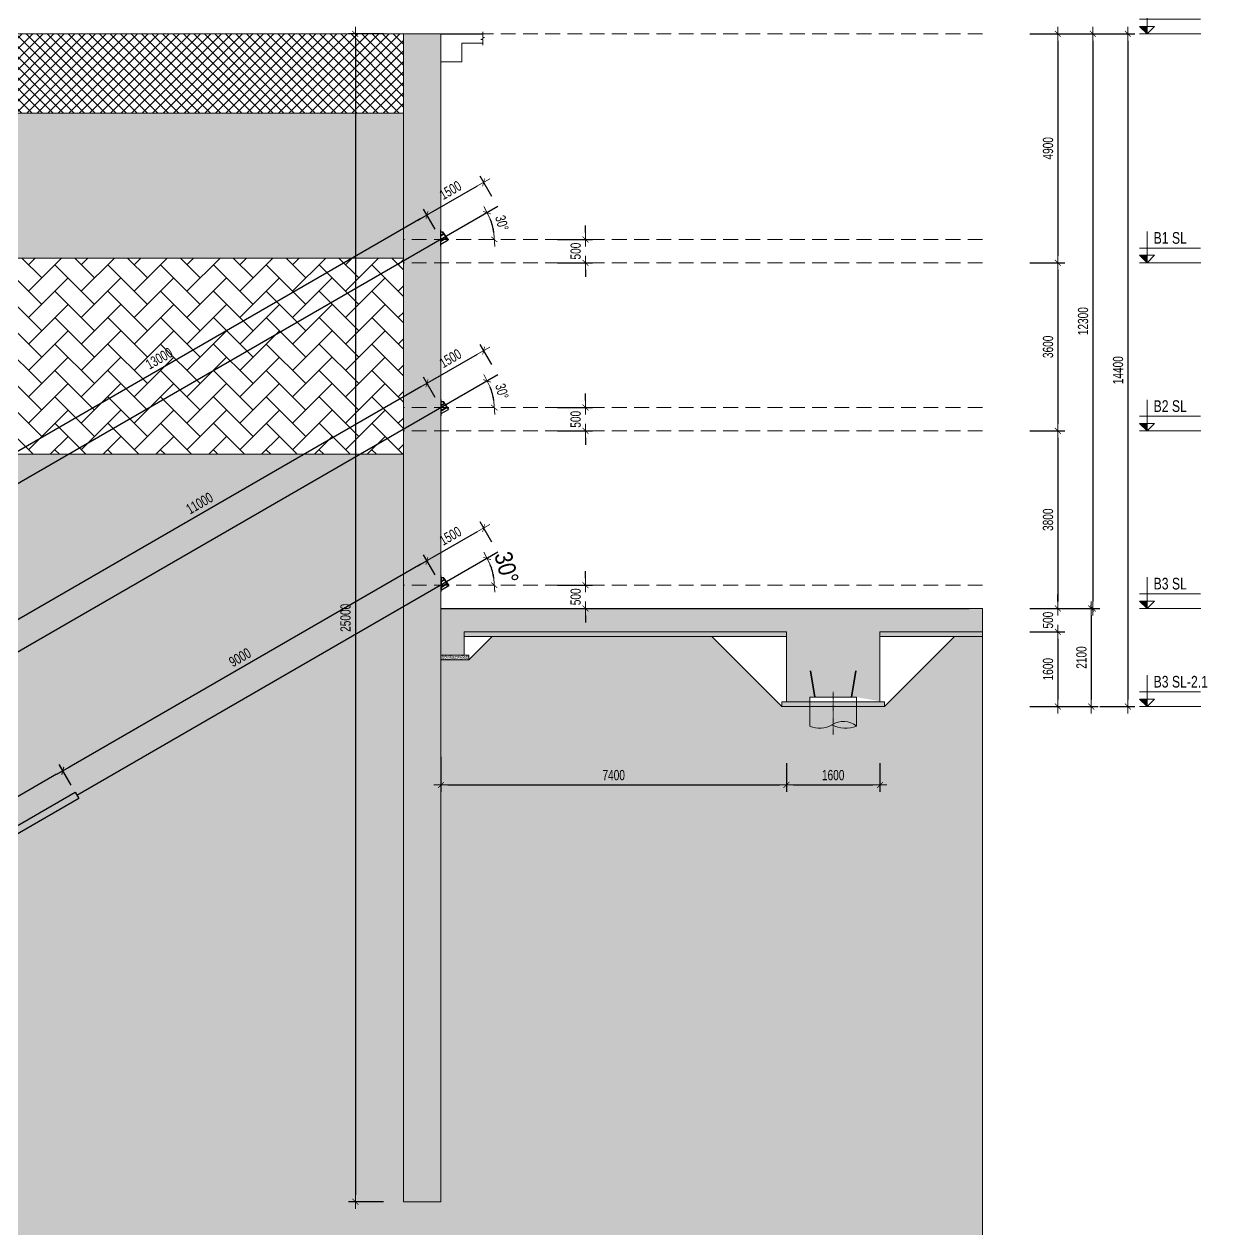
# Model space of a CAD drawing. Header units: millimetres. Extents: x -383953 to 676589, y -101685 to 196247.
# Drawn here: x -13273 to 12226, y -78263 to -52474 of the extents above; entities that cross this region are included whole.
import ezdxf

# ---------------------------------------------------------------- set-up
doc = ezdxf.new("R2010")
doc.units = ezdxf.units.MM
doc.linetypes.add('CENTER2', pattern=[1.125, 0.75, -0.125, 0.125, -0.125])
doc.linetypes.add('HIDDEN', pattern=[9.525, 6.35, -3.175])
doc.layers.get('0').update_dxf_attribs({"lineweight": 20})
doc.layers.get('Defpoints').update_dxf_attribs({"color": 151, "lineweight": 9})
for name, color, linetype in [('ANCHOR_HEAD', 130, 'Continuous'), ('Concrete', 2, 'Continuous'), ('X-SEC-2$0$A-CON', 2, 'Continuous'), ('건축', 8, 'Continuous')]:
    doc.layers.add(name, color=color, linetype=linetype)
for name, color, linetype, lineweight in [('KC-TRUC', 5, 'CENTER2', 18), ('NDC_S_ANNO', 7, 'Continuous', 20), ('NDC_S_CONTINUOUS', 3, 'Continuous', 20), ('NDC_S_DIM', 1, 'Continuous', 15), ('NDC_S_HATCH MATERIAL', 8, 'Continuous', 13), ('NDC_S_REBAR', 4, 'Continuous', 35), ('NDC_S_SLAB', 2, 'Continuous', 20), ('NDC_S_TEXT SYMBOL', 7, 'Continuous', 20), ('NDC_S_VN TEXT', 7, 'Continuous', 20)]:
    doc.layers.add(name, color=color, linetype=linetype, lineweight=lineweight)
doc.styles.add('NDC_ANNO', font='', dxfattribs={"width": 0.8})
doc.styles.add('NDC_ARIAL', font='arial.ttf', dxfattribs={"width": 0.85})
doc.styles.add('NDC_DIM', font='', dxfattribs={"width": 0.75})
doc.styles.get('NDC_ANNO').set_extended_font_data('Dotum')
doc.styles.get('NDC_DIM').set_extended_font_data('Dotum')
doc.dimstyles.new('NDC_1-150', dxfattribs={"dimscale": 150, "dimtxt": 2.5, "dimasz": 1, "dimexe": 1.5, "dimexo": 0, "dimgap": 0.8, "dimtad": 1, "dimdec": 0, "dimdsep": 46, "dimtxsty": 'NDC_ARIAL', "dimblk": 'DIMMARK', "dimcen": 49999.938995, "dimdle": 1.5, "dimclrd": 1, "dimclre": 1, "dimclrt": 3, "dimadec": 0, "dimazin": 0, "dimtfac": 1, "dimtdec": 0, "dimtix": 1, "dimtmove": 2, "dimatfit": 3, "dimfxl": 1, "dimarcsym": 0})
doc.dimstyles.new('NDC_dim_100', dxfattribs={"dimscale": 100, "dimtxt": 2.2, "dimasz": 1.5, "dimexe": 1.5, "dimexo": 2.5, "dimgap": 1, "dimtad": 1, "dimdec": 0, "dimzin": 0, "dimdsep": 46, "dimtxsty": 'NDC_DIM', "dimblk": 'DIMMARK', "dimcen": 0.09, "dimdle": 1.2, "dimclrd": 1, "dimclre": 1, "dimclrt": 3, "dimadec": 0, "dimazin": 0, "dimtfac": 1, "dimtdec": 0, "dimtix": 1, "dimtofl": 0, "dimtmove": 0, "dimatfit": 3, "dimfxl": 6, "dimfxlon": 1, "dimtolj": 1, "dimtzin": 0, "dimarcsym": 0})

# ---------------------------------------------------------------- blocks, each defined once
blk = doc.blocks.new('DIMMARK')
at = {"layer": 'NDC_S_DIM', "color": 1}
blk.add_line((-1.5, 0), (1, 0), dxfattribs=at)
at = {"layer": 'NDC_S_DIM', "color": 2, "const_width": 0.1}
blk.add_lwpolyline([(-0.42, -0.42), (0.42, 0.42)], dxfattribs=at)
blk = doc.blocks.new('*D611')
at = {"layer": 'Defpoints', "color": 0, "ltscale": 100, "transparency": 16777216}
for p in [(7944, -57583), (7944, -61183), (8863, -61183, 0)]:
    blk.add_point(p, dxfattribs=at)
at = {"layer": 'NDC_S_CONTINUOUS', "color": 1, "lineweight": -2, "ltscale": 100, "transparency": 16777216}
for p, q in [((8263, -57583, 0), (9013, -57583, 0)), ((8863, -57733, 0), (8863, -61033, 0)), ((8263, -61183, 0), (9013, -61183, 0))]:
    blk.add_line(p, q, dxfattribs=at)
at = {"layer": 'NDC_S_CONTINUOUS', "color": 1, "lineweight": -2, "ltscale": 100, "transparency": 16777216, "xscale": 150, "yscale": 150, "zscale": 150}
for p, rotation in [((8863, -57583, 0), 90), ((8863, -61183, 0), 270)]:
    blk.add_blockref('DIMMARK', p, dxfattribs=dict(at, rotation=rotation))
at = {"layer": 'NDC_S_CONTINUOUS', "color": 3, "ltscale": 100, "transparency": 16777216, "insert": (8653, -59383, 0), "char_height": 220, "attachment_point": 5, "rotation": 90, "style": 'NDC_DIM'}
blk.add_mtext('\\A1;3600', dxfattribs=at)
blk = doc.blocks.new('*D612')
at = {"layer": 'Defpoints', "color": 0, "ltscale": 100, "transparency": 16777216}
for p in [(7944, -61183), (7944, -64983), (8863, -64983, 0)]:
    blk.add_point(p, dxfattribs=at)
at = {"layer": 'NDC_S_CONTINUOUS', "color": 1, "lineweight": -2, "ltscale": 100, "transparency": 16777216}
for p, q in [((8263, -61183, 0), (9013, -61183, 0)), ((8863, -61333, 0), (8863, -64833, 0)), ((8263, -64983, 0), (9013, -64983, 0))]:
    blk.add_line(p, q, dxfattribs=at)
at = {"layer": 'NDC_S_CONTINUOUS', "color": 1, "lineweight": -2, "ltscale": 100, "transparency": 16777216, "xscale": 150, "yscale": 150, "zscale": 150}
for p, rotation in [((8863, -61183, 0), 90), ((8863, -64983, 0), 270)]:
    blk.add_blockref('DIMMARK', p, dxfattribs=dict(at, rotation=rotation))
at = {"layer": 'NDC_S_CONTINUOUS', "color": 3, "ltscale": 100, "transparency": 16777216, "insert": (8653, -63083, 0), "char_height": 220, "attachment_point": 5, "rotation": 90, "style": 'NDC_DIM'}
blk.add_mtext('\\A1;3800', dxfattribs=at)
blk = doc.blocks.new('*D613')
at = {"layer": 'Defpoints', "color": 0, "ltscale": 100, "transparency": 16777216}
for p in [(-2795, -57083, 0), (-2795, -57583, 0), (-1252, -57583)]:
    blk.add_point(p, dxfattribs=at)
at = {"layer": 'NDC_S_CONTINUOUS', "color": 1, "lineweight": -2, "ltscale": 100, "transparency": 16777216}
for p, q in [((-1252, -56933), (-1252, -56783)), ((-1852, -57083), (-1102, -57083)), ((-1852, -57583), (-1102, -57583)), ((-1252, -57733), (-1252, -57883))]:
    blk.add_line(p, q, dxfattribs=at)
at = {"layer": 'NDC_S_CONTINUOUS', "color": 1, "lineweight": -2, "ltscale": 100, "transparency": 16777216, "xscale": 150, "yscale": 150, "zscale": 150}
for p, rotation in [((-1252, -57083), 270), ((-1252, -57583), 90)]:
    blk.add_blockref('DIMMARK', p, dxfattribs=dict(at, rotation=rotation))
at = {"layer": 'NDC_S_CONTINUOUS', "color": 3, "ltscale": 100, "transparency": 16777216, "insert": (-1462, -57333), "char_height": 220, "attachment_point": 5, "rotation": 90, "style": 'NDC_DIM'}
blk.add_mtext('\\A1;500', dxfattribs=at)
blk = doc.blocks.new('*D614')
at = {"layer": 'Defpoints', "color": 0, "ltscale": 100, "transparency": 16777216}
for p in [(-2795, -60683, 0), (-2795, -61183, 0), (-1252, -61183)]:
    blk.add_point(p, dxfattribs=at)
at = {"layer": 'NDC_S_CONTINUOUS', "color": 1, "lineweight": -2, "ltscale": 100, "transparency": 16777216}
for p, q in [((-1252, -60533), (-1252, -60383)), ((-1852, -60683), (-1102, -60683)), ((-1852, -61183), (-1102, -61183)), ((-1252, -61333), (-1252, -61483))]:
    blk.add_line(p, q, dxfattribs=at)
at = {"layer": 'NDC_S_CONTINUOUS', "color": 1, "lineweight": -2, "ltscale": 100, "transparency": 16777216, "xscale": 150, "yscale": 150, "zscale": 150}
for p, rotation in [((-1252, -60683), 270), ((-1252, -61183), 90)]:
    blk.add_blockref('DIMMARK', p, dxfattribs=dict(at, rotation=rotation))
at = {"layer": 'NDC_S_CONTINUOUS', "color": 3, "ltscale": 100, "transparency": 16777216, "insert": (-1462, -60933), "char_height": 220, "attachment_point": 5, "rotation": 90, "style": 'NDC_DIM'}
blk.add_mtext('\\A1;500', dxfattribs=at)
blk = doc.blocks.new('ANCHOR_HEAD2')
at = {"layer": 'ANCHOR_HEAD'}
for p, q in [((-96, 260), (-334, -81)), ((-84, 260), (-326, -86)), ((-24, -143), (-265, 1)), ((-259, 10), (-24, -133)), ((-24, 89), (-146, 170)), ((-141, 179), (-24, 99)), ((-14, 260), (-96, 260)), ((-24, -260), (-24, 260)), ((-14, -260), (-14, 260)), ((-24, -260), (-334, -81)), ((-24, -260), (-14, -260))]:
    blk.add_line(p, q, dxfattribs=at)
blk.add_lwpolyline([(-14, 350), (0, 350), (0, -350), (-14, -350)], close=True, dxfattribs=at)
blk = doc.blocks.new('*D623')
at = {"layer": 'Defpoints', "color": 0, "ltscale": 100, "transparency": 16777216}
for p in [(-4348, -57083), (-15906, -63063), (-15606, -63583)]:
    blk.add_point(p, dxfattribs=at)
at = {"layer": 'NDC_S_CONTINUOUS', "color": 1, "lineweight": -2, "ltscale": 100, "transparency": 16777216}
for p, q in [((-4473, -56866), (-4723, -56433)), ((-4778, -56638), (-15776, -62988)), ((-15731, -63366), (-15981, -62933))]:
    blk.add_line(p, q, dxfattribs=at)
at = {"layer": 'NDC_S_CONTINUOUS', "color": 1, "lineweight": -2, "ltscale": 100, "transparency": 16777216, "xscale": 150, "yscale": 150, "zscale": 150}
for p, rotation in [((-4648, -56563), 29.99999999999558), ((-15906, -63063), 209.9999999999956)]:
    blk.add_blockref('DIMMARK', p, dxfattribs=dict(at, rotation=rotation))
at = {"layer": 'NDC_S_CONTINUOUS', "color": 3, "ltscale": 100, "transparency": 16777216, "insert": (-10382, -59631), "char_height": 220, "attachment_point": 5, "rotation": 30, "style": 'NDC_DIM'}
blk.add_mtext('\\A1;13000', dxfattribs=at)
blk = doc.blocks.new('*D624')
at = {"layer": 'Defpoints', "color": 0, "ltscale": 100, "transparency": 16777216}
for p in [(-3432, -55861), (-3132, -56381), (-4348, -57083)]:
    blk.add_point(p, dxfattribs=at)
at = {"layer": 'NDC_S_CONTINUOUS', "color": 1, "lineweight": -2, "ltscale": 100, "transparency": 16777216}
for p, q in [((-4518, -56488), (-3562, -55936)), ((-3257, -56164), (-3507, -55731)), ((-4473, -56866), (-4723, -56433))]:
    blk.add_line(p, q, dxfattribs=at)
at = {"layer": 'NDC_S_CONTINUOUS', "color": 1, "lineweight": -2, "ltscale": 100, "transparency": 16777216, "xscale": 150, "yscale": 150, "zscale": 150}
for p, rotation in [((-3432, -55861), 29.99999999999344), ((-4648, -56563), 209.9999999999935)]:
    blk.add_blockref('DIMMARK', p, dxfattribs=dict(at, rotation=rotation))
at = {"layer": 'NDC_S_CONTINUOUS', "color": 3, "ltscale": 100, "transparency": 16777216, "insert": (-4145, -56030), "char_height": 220, "attachment_point": 5, "rotation": 30, "style": 'NDC_DIM'}
blk.add_mtext('\\A1;1500', dxfattribs=at)
blk = doc.blocks.new('*D625')
at = {"layer": 'Defpoints', "color": 0, "ltscale": 100, "transparency": 16777216}
for p in [(-3132, -56381), (-3223, -56885), (-4348, -57083), (-1300, -57083), (-15606, -63583)]:
    blk.add_point(p, dxfattribs=at)
at = {"layer": 'NDC_S_CONTINUOUS', "color": 1, "lineweight": -2, "ltscale": 100, "transparency": 16777216}
blk.add_arc((-4348, -57083), 1142, 7.5312, 22.4688, dxfattribs=at)
at = {"layer": 'NDC_S_CONTINUOUS', "color": 1, "lineweight": -2, "ltscale": 100, "transparency": 16777216, "xscale": 150, "yscale": 150, "zscale": 150}
for p, rotation in [((-3359, -56512), 116.2344230445619), ((-3206, -57083), 273.7655769554314)]:
    blk.add_blockref('DIMMARK', p, dxfattribs=dict(at, rotation=rotation))
at = {"layer": 'NDC_S_CONTINUOUS', "color": 3, "ltscale": 100, "transparency": 16777216, "insert": (-3042, -56733), "char_height": 220, "attachment_point": 5, "rotation": 285, "style": 'NDC_DIM'}
blk.add_mtext('\\A1;30°', dxfattribs=at)
blk = doc.blocks.new('*D627')
at = {"layer": 'Defpoints', "color": 0, "ltscale": 100, "transparency": 16777216}
for p in [(-4348, -60683), (-14174, -65663), (-13874, -66183)]:
    blk.add_point(p, dxfattribs=at)
at = {"layer": 'NDC_S_CONTINUOUS', "color": 1, "lineweight": -2, "ltscale": 100, "transparency": 16777216}
for p, q in [((-4473, -60466), (-4723, -60033)), ((-4778, -60238), (-14044, -65588)), ((-13999, -65966), (-14249, -65533))]:
    blk.add_line(p, q, dxfattribs=at)
at = {"layer": 'NDC_S_CONTINUOUS', "color": 1, "lineweight": -2, "ltscale": 100, "transparency": 16777216, "xscale": 150, "yscale": 150, "zscale": 150}
for p, rotation in [((-4648, -60163), 29.99999999999718), ((-14174, -65663), 209.9999999999972)]:
    blk.add_blockref('DIMMARK', p, dxfattribs=dict(at, rotation=rotation))
at = {"layer": 'NDC_S_CONTINUOUS', "color": 3, "ltscale": 100, "transparency": 16777216, "insert": (-9516, -62731), "char_height": 220, "attachment_point": 5, "rotation": 30, "style": 'NDC_DIM'}
blk.add_mtext('\\A1;11000', dxfattribs=at)
blk = doc.blocks.new('*D628')
at = {"layer": 'Defpoints', "color": 0, "ltscale": 100, "transparency": 16777216}
for p in [(-3432, -59461), (-3132, -59981), (-4348, -60683)]:
    blk.add_point(p, dxfattribs=at)
at = {"layer": 'NDC_S_CONTINUOUS', "color": 1, "lineweight": -2, "ltscale": 100, "transparency": 16777216}
for p, q in [((-4518, -60088), (-3562, -59536)), ((-3257, -59764), (-3507, -59331)), ((-4473, -60466), (-4723, -60033))]:
    blk.add_line(p, q, dxfattribs=at)
at = {"layer": 'NDC_S_CONTINUOUS', "color": 1, "lineweight": -2, "ltscale": 100, "transparency": 16777216, "xscale": 150, "yscale": 150, "zscale": 150}
for p, rotation in [((-3432, -59461), 29.99999999999344), ((-4648, -60163), 209.9999999999934)]:
    blk.add_blockref('DIMMARK', p, dxfattribs=dict(at, rotation=rotation))
at = {"layer": 'NDC_S_CONTINUOUS', "color": 3, "ltscale": 100, "transparency": 16777216, "insert": (-4145, -59630), "char_height": 220, "attachment_point": 5, "rotation": 30, "style": 'NDC_DIM'}
blk.add_mtext('\\A1;1500', dxfattribs=at)
blk = doc.blocks.new('*D629')
at = {"layer": 'Defpoints', "color": 0, "ltscale": 100, "transparency": 16777216}
for p in [(-3132, -59981), (-3223, -60485), (-4348, -60683), (-1300, -60683), (-13874, -66183)]:
    blk.add_point(p, dxfattribs=at)
at = {"layer": 'NDC_S_CONTINUOUS', "color": 1, "lineweight": -2, "ltscale": 100, "transparency": 16777216}
blk.add_arc((-4348, -60683), 1142, 7.5312, 22.4688, dxfattribs=at)
at = {"layer": 'NDC_S_CONTINUOUS', "color": 1, "lineweight": -2, "ltscale": 100, "transparency": 16777216, "xscale": 150, "yscale": 150, "zscale": 150}
for p, rotation in [((-3359, -60112), 116.2344230445612), ((-3206, -60683), 273.7655769554323)]:
    blk.add_blockref('DIMMARK', p, dxfattribs=dict(at, rotation=rotation))
at = {"layer": 'NDC_S_CONTINUOUS', "color": 3, "ltscale": 100, "transparency": 16777216, "insert": (-3042, -60333), "char_height": 220, "attachment_point": 5, "rotation": 285, "style": 'NDC_DIM'}
blk.add_mtext('\\A1;30°', dxfattribs=at)
blk = doc.blocks.new('*D631')
at = {"layer": 'Defpoints', "color": 0, "ltscale": 100, "transparency": 16777216}
for p in [(-4348, -64483), (-12442, -68463), (-12142, -68983)]:
    blk.add_point(p, dxfattribs=at)
at = {"layer": 'NDC_S_CONTINUOUS', "color": 1, "lineweight": -2, "ltscale": 100, "transparency": 16777216}
for p, q in [((-4473, -64266), (-4723, -63833)), ((-4778, -64038), (-12312, -68388)), ((-12267, -68766), (-12517, -68333))]:
    blk.add_line(p, q, dxfattribs=at)
at = {"layer": 'NDC_S_CONTINUOUS', "color": 1, "lineweight": -2, "ltscale": 100, "transparency": 16777216, "xscale": 150, "yscale": 150, "zscale": 150}
for p, rotation in [((-4648, -63963), 29.99999999999286), ((-12442, -68463), 209.9999999999929)]:
    blk.add_blockref('DIMMARK', p, dxfattribs=dict(at, rotation=rotation))
at = {"layer": 'NDC_S_CONTINUOUS', "color": 3, "ltscale": 100, "transparency": 16777216, "insert": (-8650, -66031), "char_height": 220, "attachment_point": 5, "rotation": 30, "style": 'NDC_DIM'}
blk.add_mtext('\\A1;9000', dxfattribs=at)
blk = doc.blocks.new('*D632')
at = {"layer": 'Defpoints', "color": 0, "ltscale": 100, "transparency": 16777216}
for p in [(-3432, -63261), (-3132, -63781), (-4348, -64483)]:
    blk.add_point(p, dxfattribs=at)
at = {"layer": 'NDC_S_CONTINUOUS', "color": 1, "lineweight": -2, "ltscale": 100, "transparency": 16777216}
for p, q in [((-3257, -63564), (-3507, -63131)), ((-4518, -63888), (-3562, -63336)), ((-4473, -64266), (-4723, -63833))]:
    blk.add_line(p, q, dxfattribs=at)
at = {"layer": 'NDC_S_CONTINUOUS', "color": 1, "lineweight": -2, "ltscale": 100, "transparency": 16777216, "xscale": 150, "yscale": 150, "zscale": 150}
for p, rotation in [((-3432, -63261), 29.99999999999344), ((-4648, -63963), 209.9999999999934)]:
    blk.add_blockref('DIMMARK', p, dxfattribs=dict(at, rotation=rotation))
at = {"layer": 'NDC_S_CONTINUOUS', "color": 3, "ltscale": 100, "transparency": 16777216, "insert": (-4145, -63430), "char_height": 220, "attachment_point": 5, "rotation": 30, "style": 'NDC_DIM'}
blk.add_mtext('\\A1;1500', dxfattribs=at)
blk = doc.blocks.new('*D633')
at = {"layer": 'Defpoints', "color": 0, "transparency": 16777216}
for p in [(-3132, -63781), (-3223, -64285), (-4348, -64483), (-1300, -64483), (-12142, -68983)]:
    blk.add_point(p, dxfattribs=at)
at = {"layer": 'NDC_S_CONTINUOUS', "color": 1, "lineweight": -2, "transparency": 16777216}
blk.add_arc((-4348, -64483), 1142, 7.5312, 22.4688, dxfattribs=at)
at = {"layer": 'NDC_S_CONTINUOUS', "color": 1, "lineweight": -2, "transparency": 16777216, "xscale": 150, "yscale": 150, "zscale": 150}
for p, rotation in [((-3359, -63912), 116.2344230445629), ((-3206, -64483), 273.7655769554299)]:
    blk.add_blockref('DIMMARK', p, dxfattribs=dict(at, rotation=rotation))
at = {"layer": 'NDC_S_CONTINUOUS', "color": 3, "transparency": 16777216, "insert": (-2943, -64107), "char_height": 375, "attachment_point": 5, "rotation": 285, "style": 'NDC_ARIAL'}
blk.add_mtext('30°', dxfattribs=at)
blk = doc.blocks.new('*D634')
at = {"layer": 'Defpoints', "color": 0, "ltscale": 100, "transparency": 16777216}
for p in [(-12142, -68983), (-23700, -74964), (-23394, -75493)]:
    blk.add_point(p, dxfattribs=at)
at = {"layer": 'NDC_S_CONTINUOUS', "color": 1, "lineweight": -2, "ltscale": 100, "transparency": 16777216}
for p, q in [((-12267, -68767), (-12523, -68324)), ((-12578, -68529), (-23570, -74889)), ((-23519, -75277), (-23775, -74834))]:
    blk.add_line(p, q, dxfattribs=at)
at = {"layer": 'NDC_S_CONTINUOUS', "color": 1, "lineweight": -2, "ltscale": 100, "transparency": 16777216, "xscale": 150, "yscale": 150, "zscale": 150}
for p, rotation in [((-12448, -68454), 30.05380247376608), ((-23700, -74964), 210.053802473766)]:
    blk.add_blockref('DIMMARK', p, dxfattribs=dict(at, rotation=rotation))
at = {"layer": 'NDC_S_CONTINUOUS', "color": 3, "ltscale": 100, "transparency": 16777216, "insert": (-18179, -71527), "char_height": 220, "attachment_point": 5, "rotation": 30.0538, "style": 'NDC_DIM'}
blk.add_mtext('\\A1;13000', dxfattribs=at)
blk = doc.blocks.new('*D635')
at = {"layer": 'Defpoints', "color": 0, "ltscale": 100, "transparency": 16777216}
for p in [(7944, -64983), (7944, -65483), (8863, -65483)]:
    blk.add_point(p, dxfattribs=at)
at = {"layer": 'NDC_S_CONTINUOUS', "color": 1, "lineweight": -2, "ltscale": 100, "transparency": 16777216}
for p, q in [((8863, -64833), (8863, -64683)), ((8263, -64983), (9013, -64983)), ((8263, -65483), (9013, -65483)), ((8863, -65633), (8863, -65783))]:
    blk.add_line(p, q, dxfattribs=at)
at = {"layer": 'NDC_S_CONTINUOUS', "color": 1, "lineweight": -2, "ltscale": 100, "transparency": 16777216, "xscale": 150, "yscale": 150, "zscale": 150}
for p, rotation in [((8863, -64983), 270), ((8863, -65483), 90)]:
    blk.add_blockref('DIMMARK', p, dxfattribs=dict(at, rotation=rotation))
at = {"layer": 'NDC_S_CONTINUOUS', "color": 3, "ltscale": 100, "transparency": 16777216, "insert": (8653, -65233), "char_height": 220, "attachment_point": 5, "rotation": 90, "style": 'NDC_DIM'}
blk.add_mtext('\\A1;500', dxfattribs=at)
blk = doc.blocks.new('kata_block_CT')
at = {"layer": 'NDC_S_ANNO'}
blk.add_hatch(color=3, dxfattribs=at).paths.add_polyline_path([(0, 1.6), (-1.61, 1.6), (0, 0)])
at = {"layer": 'NDC_S_ANNO', "ltscale": 50}
h = blk.add_hatch(dxfattribs=at)
h.set_pattern_fill('ANSI31', color=256, scale=1.406, style=0)
h.paths.add_polyline_path([(0, 1.6), (0, 0), (1.61, 1.6)])
for p, q in [((-1.59, 3.14), (11.47, 3.14)), ((11.56, 0), (-1.64, 0))]:
    blk.add_line(p, q, dxfattribs=at)
for points in [[(0, 6.69), (0, 0)], [(0, 0), (-1.61, 1.6), (0, 1.6)], [(0, 0), (1.61, 1.6), (0, 1.6)]]:
    blk.add_lwpolyline(points, dxfattribs=at)
at = {"layer": 'NDC_S_ANNO', "color": 8, "ltscale": 50}
blk.add_lwpolyline([(0, 0), (-1.61, 1.6), (0, 1.6)], dxfattribs=at)
at = {"layer": 'NDC_S_TEXT SYMBOL', "color": 3, "style": 'NDC_ANNO', "width": 0.8}
blk.add_attdef('CT', (1.41, 4.07), '', height=2.5, dxfattribs=at)
blk = doc.blocks.new('*D636')
at = {"layer": 'Defpoints', "color": 0, "ltscale": 100, "transparency": 16777216}
for p in [(7944, -52683), (7944, -57583), (8863, -57583)]:
    blk.add_point(p, dxfattribs=at)
at = {"layer": 'NDC_S_CONTINUOUS', "color": 1, "lineweight": -2, "ltscale": 100, "transparency": 16777216}
for p, q in [((8263, -52683), (9013, -52683)), ((8863, -52833), (8863, -57433)), ((8263, -57583), (9013, -57583))]:
    blk.add_line(p, q, dxfattribs=at)
at = {"layer": 'NDC_S_CONTINUOUS', "color": 1, "lineweight": -2, "ltscale": 100, "transparency": 16777216, "xscale": 150, "yscale": 150, "zscale": 150}
for p, rotation in [((8863, -52683), 90), ((8863, -57583), 270)]:
    blk.add_blockref('DIMMARK', p, dxfattribs=dict(at, rotation=rotation))
at = {"layer": 'NDC_S_CONTINUOUS', "color": 3, "ltscale": 100, "transparency": 16777216, "insert": (8653, -55133), "char_height": 220, "attachment_point": 5, "rotation": 90, "style": 'NDC_DIM'}
blk.add_mtext('\\A1;4900', dxfattribs=at)
blk = doc.blocks.new('*D637')
at = {"layer": 'Defpoints', "color": 0, "ltscale": 100, "transparency": 16777216}
for p in [(7944, -52683), (7944, -64983), (9613, -64983)]:
    blk.add_point(p, dxfattribs=at)
at = {"layer": 'NDC_S_CONTINUOUS', "color": 1, "lineweight": -2, "ltscale": 100, "transparency": 16777216}
for p, q in [((9013, -52683), (9763, -52683)), ((9613, -52833), (9613, -64833)), ((9013, -64983), (9763, -64983))]:
    blk.add_line(p, q, dxfattribs=at)
at = {"layer": 'NDC_S_CONTINUOUS', "color": 1, "lineweight": -2, "ltscale": 100, "transparency": 16777216, "xscale": 150, "yscale": 150, "zscale": 150}
for p, rotation in [((9613, -52683), 90), ((9613, -64983), 270)]:
    blk.add_blockref('DIMMARK', p, dxfattribs=dict(at, rotation=rotation))
at = {"layer": 'NDC_S_CONTINUOUS', "color": 3, "ltscale": 100, "transparency": 16777216, "insert": (9403, -58833), "char_height": 220, "attachment_point": 5, "rotation": 90, "style": 'NDC_DIM'}
blk.add_mtext('\\A1;12300', dxfattribs=at)
blk = doc.blocks.new('*D638')
at = {"layer": 'Defpoints', "color": 0, "ltscale": 100, "transparency": 16777216}
for p in [(7944, -65483), (7944, -67083), (8863, -67083)]:
    blk.add_point(p, dxfattribs=at)
at = {"layer": 'NDC_S_CONTINUOUS', "color": 1, "lineweight": -2, "ltscale": 100, "transparency": 16777216}
for p, q in [((8263, -65483), (9013, -65483)), ((8863, -65633), (8863, -66933)), ((8263, -67083), (9013, -67083))]:
    blk.add_line(p, q, dxfattribs=at)
at = {"layer": 'NDC_S_CONTINUOUS', "color": 1, "lineweight": -2, "ltscale": 100, "transparency": 16777216, "xscale": 150, "yscale": 150, "zscale": 150}
for p, rotation in [((8863, -65483), 90), ((8863, -67083), 270)]:
    blk.add_blockref('DIMMARK', p, dxfattribs=dict(at, rotation=rotation))
at = {"layer": 'NDC_S_CONTINUOUS', "color": 3, "ltscale": 100, "transparency": 16777216, "insert": (8653, -66283), "char_height": 220, "attachment_point": 5, "rotation": 90, "style": 'NDC_DIM'}
blk.add_mtext('\\A1;1600', dxfattribs=at)
blk = doc.blocks.new('*D639')
at = {"layer": 'Defpoints', "color": 0, "ltscale": 100, "transparency": 16777216}
for p in [(7944, -64983), (7944, -67083), (9579, -67083)]:
    blk.add_point(p, dxfattribs=at)
at = {"layer": 'NDC_S_CONTINUOUS', "color": 1, "lineweight": -2, "ltscale": 100, "transparency": 16777216}
for p, q in [((8979, -64983), (9729, -64983)), ((9579, -65133), (9579, -66933)), ((8979, -67083), (9729, -67083))]:
    blk.add_line(p, q, dxfattribs=at)
at = {"layer": 'NDC_S_CONTINUOUS', "color": 1, "lineweight": -2, "ltscale": 100, "transparency": 16777216, "xscale": 150, "yscale": 150, "zscale": 150}
for p, rotation in [((9579, -64983), 90), ((9579, -67083), 270)]:
    blk.add_blockref('DIMMARK', p, dxfattribs=dict(at, rotation=rotation))
at = {"layer": 'NDC_S_CONTINUOUS', "color": 3, "ltscale": 100, "transparency": 16777216, "insert": (9369, -66033), "char_height": 220, "attachment_point": 5, "rotation": 90, "style": 'NDC_DIM'}
blk.add_mtext('\\A1;2100', dxfattribs=at)
blk = doc.blocks.new('*D640')
at = {"layer": 'Defpoints', "color": 0, "ltscale": 100, "transparency": 16777216}
for p in [(-5148, -52683), (-6180, -77683), (-5148, -77683)]:
    blk.add_point(p, dxfattribs=at)
at = {"layer": 'NDC_S_CONTINUOUS', "color": 1, "lineweight": -2, "ltscale": 100, "transparency": 16777216}
for p, q in [((-5580, -52683), (-6330, -52683)), ((-6180, -52833), (-6180, -77533)), ((-5580, -77683), (-6330, -77683))]:
    blk.add_line(p, q, dxfattribs=at)
at = {"layer": 'NDC_S_CONTINUOUS', "color": 1, "lineweight": -2, "ltscale": 100, "transparency": 16777216, "xscale": 150, "yscale": 150, "zscale": 150}
for p, rotation in [((-6180, -52683), 90), ((-6180, -77683), 270)]:
    blk.add_blockref('DIMMARK', p, dxfattribs=dict(at, rotation=rotation))
at = {"layer": 'NDC_S_CONTINUOUS', "color": 3, "ltscale": 100, "transparency": 16777216, "insert": (-6390, -65183), "char_height": 220, "attachment_point": 5, "rotation": 90, "style": 'NDC_DIM'}
blk.add_mtext('\\A1;25000', dxfattribs=at)
blk = doc.blocks.new('*D642')
at = {"layer": 'Defpoints', "color": 0, "ltscale": 100, "transparency": 16777216}
for p in [(-4348, -67544), (3052, -68044), (3052, -68761)]:
    blk.add_point(p, dxfattribs=at)
at = {"layer": 'NDC_S_CONTINUOUS', "color": 1, "lineweight": -2, "ltscale": 100, "transparency": 16777216}
for p, q in [((-4348, -68161), (-4348, -68911)), ((3052, -68294), (3052, -68911)), ((-4198, -68761), (2902, -68761))]:
    blk.add_line(p, q, dxfattribs=at)
at = {"layer": 'NDC_S_CONTINUOUS', "color": 1, "lineweight": -2, "ltscale": 100, "transparency": 16777216, "xscale": 150, "yscale": 150, "zscale": 150, "rotation": 180}
blk.add_blockref('DIMMARK', (-4348, -68761), dxfattribs=at)
at = {"layer": 'NDC_S_CONTINUOUS', "color": 1, "lineweight": -2, "ltscale": 100, "transparency": 16777216, "xscale": 150, "yscale": 150, "zscale": 150}
blk.add_blockref('DIMMARK', (3052, -68761), dxfattribs=at)
at = {"layer": 'NDC_S_CONTINUOUS', "color": 3, "ltscale": 100, "transparency": 16777216, "insert": (-648, -68551), "char_height": 220, "attachment_point": 5, "style": 'NDC_DIM'}
blk.add_mtext('\\A1;7400', dxfattribs=at)
blk = doc.blocks.new('*D643')
at = {"layer": 'Defpoints', "color": 0, "ltscale": 100, "transparency": 16777216}
for p in [(3052, -68044), (5052, -68044), (5052, -68761)]:
    blk.add_point(p, dxfattribs=at)
at = {"layer": 'NDC_S_CONTINUOUS', "color": 1, "lineweight": -2, "ltscale": 100, "transparency": 16777216}
for p, q in [((3052, -68294), (3052, -68911)), ((5052, -68294), (5052, -68911)), ((3202, -68761), (4902, -68761))]:
    blk.add_line(p, q, dxfattribs=at)
at = {"layer": 'NDC_S_CONTINUOUS', "color": 1, "lineweight": -2, "ltscale": 100, "transparency": 16777216, "xscale": 150, "yscale": 150, "zscale": 150, "rotation": 180}
blk.add_blockref('DIMMARK', (3052, -68761), dxfattribs=at)
at = {"layer": 'NDC_S_CONTINUOUS', "color": 1, "lineweight": -2, "ltscale": 100, "transparency": 16777216, "xscale": 150, "yscale": 150, "zscale": 150}
blk.add_blockref('DIMMARK', (5052, -68761), dxfattribs=at)
at = {"layer": 'NDC_S_CONTINUOUS', "color": 3, "ltscale": 100, "transparency": 16777216, "insert": (4052, -68551), "char_height": 220, "attachment_point": 5, "style": 'NDC_DIM'}
blk.add_mtext('\\A1;1600', dxfattribs=at)
blk = doc.blocks.new('*D644')
at = {"layer": 'Defpoints', "color": 0, "ltscale": 100, "transparency": 16777216}
for p in [(7944, -52683), (7944, -67083), (10363, -67083)]:
    blk.add_point(p, dxfattribs=at)
at = {"layer": 'NDC_S_CONTINUOUS', "color": 1, "lineweight": -2, "ltscale": 100, "transparency": 16777216}
for p, q in [((9763, -52683), (10513, -52683)), ((10363, -52833), (10363, -66933)), ((9763, -67083), (10513, -67083))]:
    blk.add_line(p, q, dxfattribs=at)
at = {"layer": 'NDC_S_CONTINUOUS', "color": 1, "lineweight": -2, "ltscale": 100, "transparency": 16777216, "xscale": 150, "yscale": 150, "zscale": 150}
for p, rotation in [((10363, -52683), 90), ((10363, -67083), 270)]:
    blk.add_blockref('DIMMARK', p, dxfattribs=dict(at, rotation=rotation))
at = {"layer": 'NDC_S_CONTINUOUS', "color": 3, "ltscale": 100, "transparency": 16777216, "insert": (10153, -59883), "char_height": 220, "attachment_point": 5, "rotation": 90, "style": 'NDC_DIM'}
blk.add_mtext('\\A1;14400', dxfattribs=at)
blk = doc.blocks.new('*D649')
at = {"layer": 'Defpoints', "color": 0, "ltscale": 100, "transparency": 16777216}
for p in [(-2795, -64483, 0), (-2795, -64983, 0), (-1252, -64983)]:
    blk.add_point(p, dxfattribs=at)
at = {"layer": 'NDC_S_CONTINUOUS', "color": 1, "lineweight": -2, "ltscale": 100, "transparency": 16777216}
for p, q in [((-1252, -64333), (-1252, -64183)), ((-1852, -64483), (-1102, -64483)), ((-1852, -64983), (-1102, -64983)), ((-1252, -65133), (-1252, -65283))]:
    blk.add_line(p, q, dxfattribs=at)
at = {"layer": 'NDC_S_CONTINUOUS', "color": 1, "lineweight": -2, "ltscale": 100, "transparency": 16777216, "xscale": 150, "yscale": 150, "zscale": 150}
for p, rotation in [((-1252, -64483), 270), ((-1252, -64983), 90)]:
    blk.add_blockref('DIMMARK', p, dxfattribs=dict(at, rotation=rotation))
at = {"layer": 'NDC_S_CONTINUOUS', "color": 3, "ltscale": 100, "transparency": 16777216, "insert": (-1462, -64733), "char_height": 220, "attachment_point": 5, "rotation": 90, "style": 'NDC_DIM'}
blk.add_mtext('\\A1;500', dxfattribs=at)
blk = doc.blocks.new('*U353')
at = {"layer": 'KC-TRUC', "ltscale": 0.05}
blk.add_line((0, 264), (0, -1027), dxfattribs=at)
at = {"layer": 'NDC_S_HATCH MATERIAL'}
blk.add_lwpolyline([(700, -766), (700, 99), (-700, 99), (-700, -766)], dxfattribs=at)
for centre, major_axis, start_param, end_param in [((303, -1269), (-454, 454), -1.452433, -0.227584), ((-405, -131), (-495, 495), 1.921341, 2.912184), ((376, 67), (632, 632), 3.446929, 4.297833)]:
    blk.add_ellipse(centre, major_axis=major_axis, ratio=1, start_param=start_param, end_param=end_param, dxfattribs=at)
at = {"layer": 'NDC_S_REBAR', "linetype": 'HIDDEN', "ltscale": 200}
for p, q in [((-682, 889), (-550, 100)), ((550, 100), (682, 889))]:
    blk.add_line(p, q, dxfattribs=at)

msp = doc.modelspace()

# ---------------------------------------------------------------- hatches: boundary and pattern name
at = {"layer": 'Concrete'}
h = msp.add_hatch(dxfattribs=at)
h.set_pattern_fill('ANGLE', color=256, angle=-5)
h.set_pattern_definition([(355, (36139.6724, 205990.1786), (0.60878286, 6.95841997), [5.08, -1.905]), (85, (36139.6724, 205990.1786), (-6.95841997, 0.60878286), [5.08, -1.905])])
h.paths.add_polyline_path([(-12179.3, -68918), (-23431.4, -75428.5), (-23356.4, -75558.4), (-12104.3, -69047.9)])
at = {"layer": 'NDC_S_HATCH MATERIAL'}
h = msp.add_hatch(dxfattribs=at)
h.set_pattern_fill('ANSI37', color=256, scale=50)
h.set_pattern_definition([(45, (-35496.78, 205990.18), (-112.2532, 112.2532), []), (135, (-35496.78, 205990.18), (-112.2532, -112.2532), [])])
h.paths.add_polyline_path([(-28804.3, -52682.9), (-28804.3, -54383), (-5147.5, -54383), (-5147.5, -52682.9)])
h = msp.add_hatch(dxfattribs=at)
h.set_pattern_fill('BT-01', color=256, scale=50, pattern_type=2)
h.set_pattern_definition([(50, (26418.22, -984249.25), (358.63009, -31.37607), [37.5, -412.5]), (355, (26418.2, -984249.25), (-69.37567, 376.09607), [30, -330]), (100.4514, (26448.1, -984251.87), (289.25469, 344.71977), [31.8701, -350.57106]), (46.1842, (26418.2, -984149.25), (533.62052, -82.7595), [56.25, -618.75]), (96.6356, (26462.7, -984156.15), (467.33135, 487.05894), [47.80514, -525.8565]), (351.1842, (26418.2, -984149.25), (467.33097, 487.0593), [45, -495]), (21, (26468.22, -984174.25), (298.45353, -201.309445), [37.5, -412.5]), (326, (26468.2, -984174.25), (121.65767, 362.57502), [30, -330]), (71.4514, (26493.1, -984191.03), (420.11131, 161.26525), [31.8701, -350.57106]), (37.5, (26418.22, -984249.25), (6.079928, 166.446927), [0, -326, 0, -335, 0, -331.25]), (7.5, (26418.22, -984249.25), (131.53477, 197.205856), [0, -191, 0, -318.5, 0, -126.25]), (327.5, (26306.72, -984249.25), (266.911218, -11.277436), [0, -125, 0, -390, 0, -517.5]), (317.5, (26256.72, -984249.25), (291.593085, 50.05249), [0, -162.5, 0, -259, 0, -367.5]), (45, (26418.22, -984249.25), (-150.26019, 150.26019), []), (45, (26418.22, -984188), (-150.26019, 150.26019), [])])
h.paths.add_polyline_path([(-5147.5, -77682.9), (-4347.5, -77682.9), (-4347.5, -52682.9), (-5147.5, -52682.9)])
h = msp.add_hatch(dxfattribs=at)
h.set_pattern_fill('EARTH', color=256, scale=50, angle=90)
h.set_pattern_definition([(90, (-35496.78, 205990.18), (-317.5, 317.5), [317.5, -317.5]), (90, (-35615.84, 205990.18), (-317.5, 317.5), [317.5, -317.5]), (90, (-35734.9, 205990.18), (-317.5, 317.5), [317.5, -317.5]), (180, (-35774.6, 206029.87), (-317.5, -317.5), [317.5, -317.5]), (180, (-35774.6, 206148.93), (-317.5, -317.5), [317.5, -317.5]), (180, (-35774.6, 206268), (-317.5, -317.5), [317.5, -317.5])])
h.paths.add_polyline_path([(-28804.3, -54383), (-28804.3, -57483), (-5147.5, -57483), (-5147.5, -54383)])
h = msp.add_hatch(dxfattribs=at)
h.set_pattern_fill('AR-HBONE', color=256, scale=100)
h.set_pattern_definition([(45, (26418.2, -985349.25), (0, 565.68542), [1200, -400]), (135, (26701.06, -985066.4), (4e-14, 565.68542), [1200, -400])])
h.paths.add_polyline_path([(-5147.5, -57483), (-28804.3, -57483), (-28804.3, -61683), (-5147.5, -61683)])
h = msp.add_hatch(dxfattribs=at)
h.set_pattern_fill('AR-SAND', color=256, scale=15)
h.set_pattern_definition([(37.5, (-35496.8, 205990.2), (-24.0005, 734.1199), [0, -579.12, 0, -647.7, 0, -619.125]), (7.5, (-35496.8, 205990.2), (674.285, 1075.2377), [0, -312.42, 0, -521.97, 0, -200.025]), (327.5, (-35965.4, 205990.2), (1186.4886, 2.1558), [0, -190.5, 0, -685.8, 0, -895.35]), (317.5, (-35965.4, 205990.2), (1145.3347, 334.394), [0, -95.25, 0, -449.58, 0, -514.35])])
h.paths.add_polyline_path([(7252.5, -83253.8), (7252.5, -65582.9), (6652.5, -65582.9), (5152.5, -67082.9), (2952.5, -67082.9), (1452.5, -65582.9), (-3247.5, -65582.9), (-3747.5, -66082.9), (-4347.5, -66082.9), (-4347.5, -77682.9), (-5147.5, -77682.9), (-5147.5, -61683), (-28804.3, -61683), (-28804.3, -83253.8)])
h = msp.add_hatch(dxfattribs=at)
h.set_pattern_fill('BT-01', color=256, scale=50, pattern_type=2)
h.set_pattern_definition([(50, (42299.86, 205990.18), (358.6301, -31.37607), [37.5, -412.5]), (355, (42299.86, 205990.18), (-69.37567, 376.09607), [30, -330]), (100.4514, (42329.74, 205987.56), (289.2547, 344.71977), [31.8701, -350.57106]), (46.1842, (42299.86, 206090.2), (533.6205, -82.7595), [56.25, -618.75]), (96.6356, (42344.3, 206083.3), (467.3314, 487.0589), [47.8051, -525.8565]), (351.1842, (42299.86, 206090.2), (467.331, 487.0593), [45, -495]), (21, (42349.86, 206065.18), (298.45353, -201.30945), [37.5, -412.5]), (326, (42349.86, 206065.18), (121.65767, 362.575), [30, -330]), (71.4514, (42374.73, 206048.4), (420.1113, 161.26525), [31.8701, -350.57106]), (37.5, (42299.86, 205990.18), (6.07993, 166.446927), [0, -326, 0, -335, 0, -331.25]), (7.5, (42299.86, 205990.18), (131.53477, 197.20586), [0, -191, 0, -318.5, 0, -126.25]), (327.5, (42188.36, 205990.18), (266.91122, -11.277436), [0, -125, 0, -390, 0, -517.5]), (317.5, (42138.36, 205990.18), (291.59308, 50.0525), [0, -162.5, 0, -259, 0, -367.5]), (45, (42299.86, 205990.18), (-150.26019, 150.26019), []), (45, (42299.86, 206051.43), (-150.26019, 150.26019), [])])
h.paths.add_polyline_path([(-4347.5, -64982.9), (-4347.5, -65982.9), (-3847.5, -65982.9), (-3847.5, -65482.9), (3052.5, -65482.9), (3052.5, -66982.9), (3552.5, -66982.9), (3552.5, -66882.9), (4552.4, -66882.9), (5052.5, -66966.2), (5052.5, -65482.9), (7252.5, -65482.9), (7252.5, -64982.9), (4676.8, -64982.9)])
h.paths.add_polyline_path([(-1297, -65000), (-1297, -64465.8), (-1627, -64465.8), (-1627, -65000)], flags=9)
h = msp.add_hatch(dxfattribs=at)
h.set_pattern_fill('AR-SAND', color=256, scale=0.5)
h.set_pattern_definition([(37.5, (-35496.782, 205990.179), (-0.8000156, 24.4706619), [0, -19.304, 0, -21.59, 0, -20.6375]), (7.5, (-35496.782, 205990.18), (22.476164, 35.841255), [0, -10.414, 0, -17.399, 0, -6.6675]), (327.5, (-35512.403, 205990.179), (39.5496185, 0.0718592), [0, -6.35, 0, -22.86, 0, -29.845]), (317.5, (-35512.403, 205990.18), (38.1778226, 11.146466), [0, -3.175, 0, -14.986, 0, -17.145])])
h.paths.add_polyline_path([(3052.5, -65482.9), (-3847.5, -65482.9), (-3847.5, -65582.9), (1952.5, -65582.9), (3052.5, -65582.9)])
h.paths.add_polyline_path([(7252.5, -65482.9), (5052.5, -65482.9), (5052.5, -65582.9), (6376.8, -65582.9), (7252.5, -65582.9)])
h.paths.add_polyline_path([(5152.5, -66982.9), (3052.5, -66982.9), (2952.5, -66982.9), (2952.5, -67082.9), (5152.5, -67082.9)])
h = msp.add_hatch(dxfattribs=at)
h.set_pattern_fill('AR-SAND', color=256, scale=0.5)
h.set_pattern_definition([(37.5, (-539016.904, 205790.179), (-0.80001565, 24.47066187), [0, -19.304, 0, -21.59, 0, -20.6375]), (7.5, (-539016.904, 205790.18), (22.4761642, 35.841255), [0, -10.414, 0, -17.399, 0, -6.6675]), (327.5, (-539032.525, 205790.179), (39.5496185, 0.0718592), [0, -6.35, 0, -22.86, 0, -29.845]), (317.5, (-539032.525, 205790.18), (38.1778226, 11.1464662), [0, -3.175, 0, -14.986, 0, -17.145])])
h.paths.add_polyline_path([(-3747.5, -65982.9), (-3847.5, -65982.9), (-4347.5, -65982.9), (-4347.5, -66082.9), (-3747.5, -66082.9)])

# ---------------------------------------------------------------- linework, layer by layer
at = {"layer": 'Concrete'}
for p, q in [((-3131.8, -56381), (-15605.9, -63582.9)), ((-3131.8, -59981, 0), (-13873.8, -66182.9, 0)), ((-3131.8, -63781, 0), (-12141.8, -68982.9, 0))]:
    msp.add_line(p, q, dxfattribs=at)
at = {"layer": 'Concrete', "elevation": 0}
msp.add_lwpolyline([(-12104.3, -69047.9), (-23356.4, -75558.4), (-23431.4, -75428.5), (-12179.3, -68918)], close=True, dxfattribs=at)
at = {"layer": 'NDC_S_CONTINUOUS'}
for p, q in [((-5147.5, -52682.9), (-28804.3, -52682.9)), ((-28804.3, -54383), (-5147.5, -54383)), ((-28804.3, -57483), (-5147.5, -57483)), ((-28804.3, -61683), (-5147.5, -61683)), ((7252.5, -64982.9), (7252.5, -83253.8))]:
    msp.add_line(p, q, dxfattribs=at)
at = {"layer": 'NDC_S_CONTINUOUS', "color": 1}
msp.add_lwpolyline([(-3453.3, -52922.9), (-3453.3, -52802.9), (-3493.3, -52802.9), (-3413.3, -52762.9), (-3453.3, -52762.9), (-3453.3, -52642.9)], dxfattribs=at)
at = {"layer": 'NDC_S_HATCH MATERIAL', "linetype": 'HIDDEN', "ltscale": 50}
for p, q in [((7252.5, -52682.9), (-5147.5, -52682.9)), ((7252.5, -57082.9), (-5147.5, -57082.9)), ((7252.5, -57582.9, 0), (-5147.5, -57582.9, 0)), ((7252.5, -60682.9, 0), (-5147.5, -60682.9, 0)), ((7252.5, -61182.9), (-5147.5, -61182.9)), ((7252.5, -64482.9, 0), (-5147.5, -64482.9, 0))]:
    msp.add_line(p, q, dxfattribs=at)
at = {"layer": 'NDC_S_SLAB', "ltscale": 500}
for p, q in [((-4347.5, -52682.9), (-3453.3, -52682.9)), ((-3897.5, -52882.9), (-3453.3, -52882.9)), ((-3897.5, -52882.9), (-3897.5, -53282.9)), ((-3897.5, -53282.9), (-4347.5, -53282.9)), ((-4347.5, -64982.9), (4676.8, -64982.9)), ((-3847.5, -65482.9), (3052.5, -65482.9)), ((5052.5, -65482.9), (7252.5, -65482.9)), ((-3847.5, -65982.9), (-4347.5, -65982.9)), ((-3747.5, -66082.9), (-4347.5, -66082.9))]:
    msp.add_line(p, q, dxfattribs=at)
at = {"layer": 'NDC_S_SLAB', "ltscale": 100}
for p, q in [((4676.8, -64982.9), (7252.5, -64982.9)), ((-3847.5, -65982.9), (-3847.5, -65482.9)), ((-3847.5, -65582.9), (3052.5, -65582.9)), ((-3847.5, -65582.9), (1952.5, -65582.9)), ((-3747.5, -66082.9), (-3247.5, -65582.9)), ((-3747.5, -66082.9), (-3247.5, -65582.9)), ((-3247.5, -65582.9), (1452.5, -65582.9)), ((1452.5, -65582.9), (2952.5, -67082.9)), ((5052.5, -65582.9), (6376.8, -65582.9)), ((6652.5, -65582.9), (5152.5, -67082.9)), ((6152.5, -65582.9), (7252.5, -65582.9)), ((6152.5, -65582.9), (7252.5, -65582.9)), ((-3847.5, -65982.9), (-3747.5, -65982.9)), ((-3747.5, -66082.9), (-3747.5, -65982.9)), ((2952.5, -67082.9), (5152.5, -67082.9)), ((2952.5, -67082.9), (5152.5, -67082.9))]:
    msp.add_line(p, q, dxfattribs=at)
at = {"layer": 'NDC_S_SLAB', "ltscale": 500}
for points in [[(-4347.5, -52682.9), (-4347.5, -52682.9), (-5147.5, -52682.9), (-5147.5, -77682.9), (-4347.5, -77682.9), (-4347.5, -52682.9)], [(3052.5, -66982.9), (3052.5, -65482.9)], [(5052.5, -66982.9), (5052.5, -65482.9)], [(5152.5, -67082.9), (2952.5, -67082.9), (2952.5, -66982.9), (3052.5, -66982.9), (5152.5, -66982.9), (5152.5, -67082.9)]]:
    msp.add_lwpolyline(points, dxfattribs=at)
at = {"layer": 'X-SEC-2$0$A-CON', "color": 1}
msp.add_line((-4347.5, -64982.9), (6963.8, -64982.9), dxfattribs=at)
at = {"layer": '건축'}
msp.add_line((-4347.5, -52682.9), (-3453.3, -52682.9), dxfattribs=at)

# ---------------------------------------------------------------- block references
at = {"xscale": 0.7142857142857143, "yscale": 0.7142857142857143, "zscale": 0.7142857142857143}
msp.add_blockref('*U353', (4052.5, -66953.5), dxfattribs=at)
at = {"layer": 'ANCHOR_HEAD', "xscale": -0.5, "yscale": 0.5, "zscale": 0.5}
for p in [(-4359.5, -57052.1), (-4351, -60682.1), (-4347.5, -64452.1, 0)]:
    msp.add_blockref('ANCHOR_HEAD2', p, dxfattribs=at)
at = {"layer": 'NDC_S_VN TEXT', "xscale": 100, "yscale": 100, "zscale": 100}
for p, values in [((10771.9, -52682.9), {'CT': '1ST SL-1.0'}), ((10771.9, -57582.9), {'CT': 'B1 SL'}), ((10771.9, -61182.9), {'CT': 'B2 SL'}), ((10771.9, -64982.9), {'CT': 'B3 SL'}), ((10771.9, -67082.9), {'CT': 'B3 SL-2.1'})]:
    msp.add_blockref('kata_block_CT', p, dxfattribs=at).add_auto_attribs(values)

# ---------------------------------------------------------------- dimensions: what is measured, and where the dimension line sits
at = {"layer": 'NDC_S_CONTINUOUS', "ltscale": 100}
for base, p1, p2, angle, picture, middle in [((-6180.2, -77682.9), (-5147.5, -52682.9), (-5147.5, -77682.9), 90, '*D640', (-6390.2, -65182.9)), ((8862.7, -57582.9), (7944.5, -52682.9), (7944.5, -57582.9), 90, '*D636', (8652.7, -55132.9)), ((9612.7, -64982.9), (7944.5, -52682.9), (7944.5, -64982.9), 90, '*D637', (9402.7, -58832.9)), ((10362.7, -67082.9), (7944.5, -52682.9), (7944.5, -67082.9), 90, '*D644', (10152.7, -59882.9)), ((-1252, -57582.9), (-2794.9, -57082.9, 0), (-2794.9, -57582.9, 0), 90, '*D613', (-1462, -57332.9)), ((8862.7, -61182.9, 0), (7944.5, -57582.9), (7944.5, -61182.9), 270, '*D611', (8652.7, -59382.9, 0)), ((-1252, -61182.9, 0), (-2794.9, -60682.9), (-2794.9, -61182.9), 90, '*D614', (-1462, -60932.9, 0)), ((8862.7, -64982.9, 0), (7944.5, -61182.9), (7944.5, -64982.9), 270, '*D612', (8652.7, -63082.9, 0)), ((-1252, -64982.9, 0), (-2794.9, -64482.9, 0), (-2794.9, -64982.9, 0), 90, '*D649', (-1462, -64732.9, 0)), ((8862.7, -65482.9), (7944.5, -64982.9), (7944.5, -65482.9), 90, '*D635', (8652.7, -65232.9)), ((9578.6, -67082.9), (7944.5, -64982.9), (7944.5, -67082.9), 90, '*D639', (9368.6, -66032.9)), ((8862.7, -67082.9), (7944.5, -65482.9), (7944.5, -67082.9), 90, '*D638', (8652.7, -66282.9))]:
    dim = msp.add_linear_dim(base=base, p1=p1, p2=p2, angle=angle, dimstyle='NDC_dim_100', dxfattribs=at)
    dim.commit()
    dim.dimension.update_dxf_attribs({"geometry": picture, "text_midpoint": middle})
for p1, p2, picture, middle in [((-4347.5, -57082.9), (-3131.8, -56381), '*D624', (-4144.8, -56030.2)), ((-4347.5, -60682.9, 0), (-3131.8, -59981, 0), '*D628', (-4144.8, -59630.2, 0)), ((-4347.5, -64482.9, 0), (-3131.8, -63781, 0), '*D632', (-4144.8, -63430.2, 0))]:
    dim = msp.add_aligned_dim(p1=p1, p2=p2, distance=600.4, text='1500', dimstyle='NDC_dim_100', dxfattribs=at)
    dim.commit()
    dim.dimension.update_dxf_attribs({"geometry": picture, "text_midpoint": middle})
for p1, p2, distance, picture, middle in [((-4347.5, -57082.9), (-15605.9, -63582.9), -600.4, '*D623', (-10381.9, -59631.1)), ((-4347.5, -60682.9, 0), (-13873.8, -66182.9, 0), -600.4, '*D627', (-9515.9, -62731.1, 0)), ((-4347.5, -64482.9, 0), (-12141.8, -68982.9, 0), -600.4, '*D631', (-8649.8, -66031.1, 0)), ((-12141.8, -68982.9, 0), (-23393.9, -75493.4, 0), -611.6, '*D634', (-18179.3, -71527, 0))]:
    dim = msp.add_aligned_dim(p1=p1, p2=p2, distance=distance, dimstyle='NDC_dim_100', dxfattribs=at)
    dim.commit()
    dim.dimension.update_dxf_attribs({"geometry": picture, "text_midpoint": middle})
for base, line1, line2, picture, middle in [((-3222.9, -56884.6), ((-4347.5, -57082.9), (-1300.3, -57082.9)), ((-3131.8, -56381), (-15605.9, -63582.9)), '*D625', (-3041.6, -56733)), ((-3222.9, -60484.6), ((-4347.5, -60682.9, 0), (-1300.3, -60682.9, 0)), ((-3131.8, -59981, 0), (-13873.8, -66182.9, 0)), '*D629', (-3041.6, -60333, 0))]:
    dim = msp.add_angular_dim_2l(base=base, line1=line1, line2=line2, dimstyle='NDC_dim_100', dxfattribs=at)
    dim.commit()
    dim.dimension.update_dxf_attribs({"geometry": picture, "text_midpoint": middle})
at = {"layer": 'NDC_S_CONTINUOUS', "color": 1}
dim = msp.add_angular_dim_2l(base=(-3222.9, -64284.6), line1=((-4347.5, -64482.9, 0), (-1300.3, -64482.9, 0)), line2=((-3131.8, -63781, 0), (-12141.8, -68982.9, 0)), dimstyle='NDC_1-150', dxfattribs=at)
dim.commit()
dim.dimension.update_dxf_attribs({"geometry": '*D633', "text_midpoint": (-2943.5, -64106.7, 0)})
at = {"layer": 'NDC_S_CONTINUOUS', "ltscale": 100}
dim = msp.add_linear_dim(base=(3052.5, -68760.9), p1=(-4347.5, -67543.7), p2=(3052.5, -68043.7), dimstyle='NDC_dim_100', dxfattribs=at)
dim.commit()
dim.dimension.update_dxf_attribs({"geometry": '*D642', "text_midpoint": (-647.5, -68550.9)})
dim = msp.add_linear_dim(base=(5052.5, -68760.9), p1=(3052.5, -68043.7), p2=(5052.5, -68043.7), text='1600', dimstyle='NDC_dim_100', dxfattribs=at)
dim.commit()
dim.dimension.update_dxf_attribs({"geometry": '*D643', "text_midpoint": (4052.5, -68550.9)})

doc.saveas('drawing.dxf')
